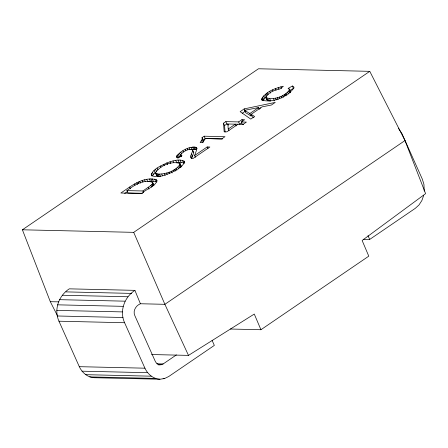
<?xml version="1.0" encoding="UTF-8"?>
<svg xmlns="http://www.w3.org/2000/svg" width="448" height="448" viewBox="0 0 448 448"><rect width="100%" height="100%" fill="white"/><g stroke="black" fill="none" stroke-linecap="round" stroke-linejoin="round"><path stroke-width="0.67" d="M191.29 158.57C189.616 155.781 192.483 152.947 192.707 150.125L192.377 149.498C188.082 148.602 182.946 151.519 180.527 154.98L180.964 155.49L181.989 155.658L178.433 157.898L177.178 157.606L176.422 156.47C180.802 150.847 189.202 145.846 196.465 147.476L196.84 148.103L196.666 149.906L194.617 155.523L195.406 157.287M202.294 138.981L202.042 137.654L204.159 136.203L224.991 136.685L221.698 138.93L205.464 138.555L202.614 142.671L200.15 142.615L202.294 138.981L203.347 141.333L202.877 142.47M203.347 141.333L202.042 137.654M212.089 340.385L214.334 345.402L168.756 376.494L164.478 378.571L159.925 379.226L94.298 377.714C87.573 377.44 82.029 372.602 79.307 366.677L58.968 321.21C53.62 309.495 58.806 295.702 69.278 288.842L134.904 290.354L140.403 303.75L164.886 304.315L404.986 140.549L369.774 71.338L258.468 68.774L22.4 229.79L50.305 301.678L57.602 316.019M159.925 379.226C153.194 378.952 147.65 374.114 144.928 368.189L124.594 322.722C119.246 311.007 124.426 297.214 134.904 290.354M424.256 191.072L423.92 184.251L422.268 179.021L401.929 133.56L398.334 128.173M151.25 174.776C153.513 168.364 161.28 165.833 166.863 162.921C172.194 161.123 178.5 158.553 183.966 161.073L184.43 162.081C182.504 167.446 176.215 169.747 171.696 172.463C165.564 174.95 158.34 178.265 151.76 175.666L151.25 174.776L151.777 175.952M262.17 100.419L261.643 99.243C265.524 91.493 275.363 88.189 283.366 86.262L280.375 88.749C275.005 89.897 268.654 92.07 265.838 97.076L267.417 100.369L270.127 101.002M265.955 97.614C273.834 100.458 284.732 96.538 289.559 89.729L289.38 89.169L288.092 88.463L292.398 86.005L293.737 86.822L294.045 87.847C287.51 96.79 273.185 103.141 262.147 100.212L261.643 99.243M190.764 155.848L191.817 158.2L193.76 152.477L192.377 149.498M158.262 174.104C166.219 174.171 175.65 171.035 180.107 164.181L179.956 163.514C171.629 160.63 160.373 165.497 155.439 172.609L156.682 175.554L159.314 176.456L158.262 174.104L155.63 173.202M179.956 163.514L181.009 165.866L180.897 167.362L179.844 165.01M423.707 195.406L421.854 200.57L418.975 204.982L415.279 208.348L369.695 239.434L363.412 239.288M126.89 190.602L142.918 190.971L150.903 185.394L152.522 183.775L152.74 182.566C143.847 178.444 133.913 185.55 126.89 190.602L127.943 192.954L142.576 193.29M156.066 172.01L153.451 174.44L152.516 175.907L151.463 173.555M265.294 94.427L266.347 96.779L262.92 100.52L261.867 98.168M179.418 153.126L180.471 155.478L177.761 158.116L176.708 155.764M129.646 187.029L120.865 193.015L141.697 193.497C146.059 188.927 154.778 187.102 157.069 180.718L156.408 179.799C147.123 176.915 137.239 181.91 129.646 187.029L130.435 188.793M244.227 108.875L240.145 111.664L250.779 119.095L254.621 116.474L251.132 114.335L262.08 106.87L271.415 105.022L275.257 102.402L244.227 108.875L245.28 111.227L242.217 113.316M238.028 124.219L226.834 131.852L224.162 131.79L223.524 123.189L225.826 121.615L238.65 121.912L241.937 119.666L244.608 119.728L241.315 121.974L242.368 124.326M124.662 193.497L127.406 191.626M222.572 138.958L205.212 138.555L203.095 140.006L203.375 140.599M225.064 132.16L224.577 125.541L226.878 123.967L243.639 124.354M258.586 107.559L244.591 110.326L249.822 113.534L258.586 107.559L259.375 109.323M229.012 130.782L228.222 129.018L235.357 124.158L236.141 125.922M244.591 110.326L245.638 112.678L250.874 115.886L251.966 115.142M241.892 122.763L239.697 124.264L238.65 121.912M194.617 155.523L207.178 146.955L209.849 147.017L193.06 158.469L191.548 158.189L190.764 157.394M243.102 124.337L246.394 122.091L241.315 121.974M22.4 229.79L133.706 232.35L369.774 71.338M140.403 303.75C135.811 305.642 132.625 310.923 134.865 315.717L155.204 361.183C156.386 364.23 160.334 365.977 163.145 363.95L176.411 354.9M230.322 329.022L260.932 329.728L368.782 256.161L362.135 240.492L425.6 193.654L404.986 140.549M151.553 354.536L188.479 355.387L254.279 314.059L260.932 329.728M289.682 90.507L293.451 88.357L292.398 86.005M258.77 108.416L260.792 107.99M192.108 149.699L196.722 149.414L195.67 147.062M94.298 377.714L96.253 377.434M148.462 181.625L153.294 181.233L156.89 181.922M184.503 163.167L181.093 162.378L176.775 162.708L175.722 160.356M65.962 291.889L131.583 293.401M62.261 295.249L127.882 296.761M59.388 299.662L125.009 301.174M50.305 301.678L58.694 301.868M57.534 304.83L123.155 306.342M56.829 310.397L122.45 311.909M57.316 315.986L122.942 317.492M58.968 321.21L124.594 322.722M156.862 363.804L163.145 363.95M158.228 364.56L161.717 364.644M158.105 364.812L160.199 364.862M79.307 366.677L144.928 368.189M82.012 371.185L147.633 372.697M85.579 374.674L151.2 376.186M163.083 378.538L164.478 378.571M89.774 376.902L155.394 378.414M253.932 117.757L252.185 116.687L251.132 114.335M181.009 165.866L179.402 163.033M153.373 184.447L153.854 185.545L152.32 182.095M193.43 151.85L193.76 152.477M188.479 355.387L164.886 304.315L133.706 232.35M368.015 235.67L369.695 239.434M289.38 89.169L290.612 92.081L288.859 88.749M289.363 90.434L290.416 92.786M288.781 91.269L289.57 93.033M287.711 92.299L288.495 94.063M286.11 93.492L286.899 95.256M285.186 94.097L285.975 95.861M280.874 86.766L281.663 88.53M284.194 94.69L284.715 95.866M282.677 95.508L283.466 97.272M278.152 87.55L278.936 89.314M281.086 96.27L281.876 98.034M279.334 96.998L279.86 98.174M275.285 88.614L276.074 90.378M277.267 97.686L278.057 99.45M272.446 89.914L272.972 91.09M275.498 98.134L276.287 99.898M273.353 98.51L274.406 100.856M269.797 91.358L270.586 93.122M267.411 92.876L268.201 94.64M269.718 98.717L270.771 101.069M266.308 93.654L267.098 95.418M267.792 98.515L268.845 100.867M266.37 98.017L267.417 100.369M265.838 97.076L267.008 99.966M263.766 95.76L264.818 98.112M262.601 97.02L263.654 99.372M249.822 113.534L250.874 115.886M241.937 119.666L242.726 121.43M228.379 125.16L227.853 123.984L228.222 129.018M225.826 121.615L226.878 123.967M223.524 123.189L224.577 125.541M204.159 136.203L205.212 138.555M207.178 146.955L207.967 148.719M201.589 140.683L202.373 142.447M196.465 147.476L196.991 148.652M194.438 146.894L195.49 149.246M193.558 146.916L194.611 149.268M192.556 147.034L193.609 149.386M191.055 147.347L192.69 151.01M189.224 147.89L190.014 149.654M191.531 154.017L192.584 156.363M187.314 148.602L187.841 149.778M185.27 149.52L185.791 150.696M182.902 150.802L183.428 151.978M180.785 152.146L181.574 153.91M183.966 161.073L184.755 162.837M180.678 154.465L181.205 155.641M180.964 155.49L181.485 156.666M180.527 154.98L181.317 156.744M182.426 160.306L183.478 162.658M178.226 154.09L179.278 156.442M180.04 160.026L181.093 162.378M177.33 154.963L178.382 157.31M180.107 164.181L181.16 166.533M176.422 156.47L176.949 157.64M178.024 160.082L179.077 162.434M179.161 165.973L179.95 167.737M177.929 167.16L178.718 168.918M172.99 160.916L173.774 162.68M176.092 168.532L176.882 170.296M174.894 169.31L175.683 171.074M169.999 161.773L170.789 163.537M173.594 170.078L174.121 171.254M171.349 171.22L172.138 172.984M166.863 162.921L167.653 164.685M169.008 172.222L169.529 173.398M163.733 164.304L164.259 165.48M166.678 173.04L167.205 174.216M164.315 173.673L165.105 175.437M160.434 166.034L160.955 167.21M161.745 174.087L162.534 175.851M157.158 168.078L157.948 169.837M159.578 174.177L160.625 176.529M155.495 169.266L156.548 171.618M157.102 173.93L158.155 176.282M156.117 173.594L157.164 175.941M155.439 172.609L156.682 175.554M154.045 170.442L155.092 172.794M156.408 179.799L156.934 180.975M152.398 172.088L153.451 174.44M154.694 179.122L155.747 181.474M152.242 178.886L153.294 181.233M152.74 182.566L153.793 184.918M150.875 178.892L151.928 181.244M152.522 183.775L153.311 185.539M151.962 184.442L152.751 186.206M149.391 178.993L150.444 181.345M150.903 185.394L151.693 187.158M146.748 179.362L147.801 181.714M148.21 187.359L148.999 189.123M144.547 179.85L145.337 181.614M142.178 180.538L142.968 182.302M139.709 181.429L140.498 183.193M142.918 190.971L143.707 192.735M138.208 182.056L138.734 183.232M136.73 182.745L137.519 184.509M134.484 183.943L135.01 185.119"/></g></svg>
